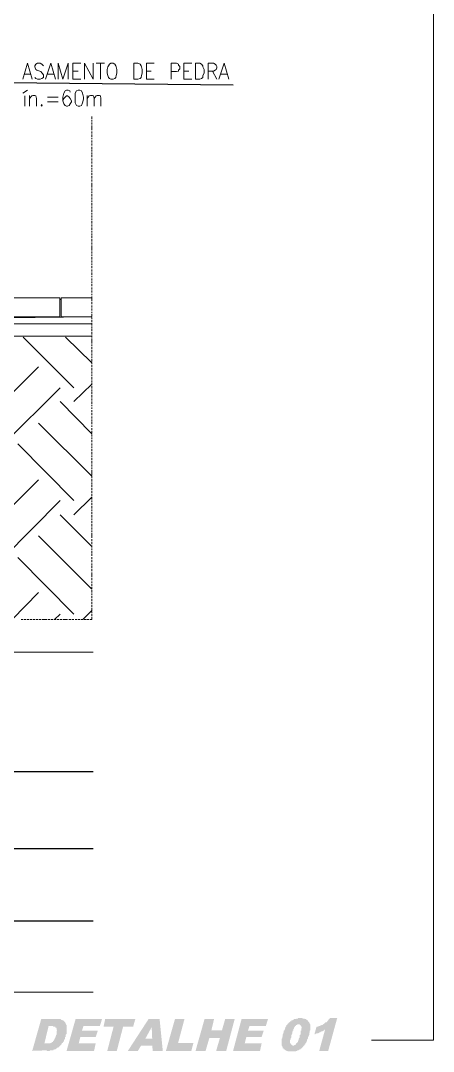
# Model space of a CAD drawing. Header units: millimetres. Extents: x 2928 to 3112, y 1220 to 1280.
# Drawn here: x 3097.82 to 3100.41, y 1247.52 to 1253.97 of the extents above; entities that cross this region are included whole.
import ezdxf

# ---------------------------------------------------------------- set-up
doc = ezdxf.new("R2010")
doc.units = ezdxf.units.MM

msp = doc.modelspace()

# ---------------------------------------------------------------- hatches: boundary and pattern name
at = {"true_color": 0x000007}
h = msp.add_hatch(color=7, dxfattribs=at)
h.paths.add_polyline_path([(3097.95314, 1247.71964), (3098.04246, 1247.71964), (3098.04577, 1247.71964), (3098.04907, 1247.71964), (3098.05238, 1247.71964), (3098.05569, 1247.71964), (3098.059, 1247.71964), (3098.06231, 1247.71964), (3098.06561, 1247.71964), (3098.06892, 1247.71964), (3098.07223, 1247.71964), (3098.07554, 1247.71964), (3098.07885, 1247.71634), (3098.08215, 1247.71634), (3098.08215, 1247.71303), (3098.07885, 1247.71634), (3098.08546, 1247.71303), (3098.08877, 1247.71303), (3098.09208, 1247.70972), (3098.09539, 1247.70641), (3098.09869, 1247.7031), (3098.102, 1247.6998), (3098.102, 1247.69649), (3098.10531, 1247.69649), (3098.10531, 1247.69318), (3098.10531, 1247.69649), (3098.10531, 1247.68987), (3098.10862, 1247.68987), (3098.10862, 1247.68656), (3098.11193, 1247.68326), (3098.11193, 1247.67995), (3098.11193, 1247.67664), (3098.11193, 1247.67333), (3098.11193, 1247.67002), (3098.11193, 1247.66672), (3098.11193, 1247.66341), (3098.11193, 1247.6601), (3098.11193, 1247.65679), (3098.11193, 1247.65348), (3098.11193, 1247.65018), (3098.11193, 1247.64687), (3098.11193, 1247.64356), (3098.11193, 1247.64025), (3098.11193, 1247.63694), (3098.11193, 1247.63364), (3098.11193, 1247.63033), (3098.11193, 1247.62702), (3098.10862, 1247.62371), (3098.10862, 1247.6204), (3098.10531, 1247.62371), (3098.10531, 1247.6204), (3098.10531, 1247.61379), (3098.10531, 1247.60717), (3098.102, 1247.60717), (3098.102, 1247.60056), (3098.102, 1247.59394), (3098.09869, 1247.59394), (3098.09869, 1247.59063), (3098.09539, 1247.59063), (3098.09539, 1247.58402), (3098.09539, 1247.58071), (3098.09208, 1247.5774), (3098.08877, 1247.5774), (3098.08877, 1247.57409), (3098.08877, 1247.57078), (3098.08546, 1247.57409), (3098.08546, 1247.57078), (3098.08215, 1247.56748), (3098.08215, 1247.56417), (3098.07885, 1247.56086), (3098.07554, 1247.55755), (3098.07223, 1247.55424), (3098.06892, 1247.55094), (3098.06561, 1247.54763), (3098.06231, 1247.54432), (3098.059, 1247.54101), (3098.05569, 1247.54432), (3098.05569, 1247.54101), (3098.05238, 1247.5377), (3098.04907, 1247.5377), (3098.04577, 1247.5344), (3098.04246, 1247.53109), (3098.03584, 1247.53109), (3098.03253, 1247.52778), (3098.02923, 1247.52778), (3098.02923, 1247.52447), (3098.02592, 1247.52447), (3098.02261, 1247.52447), (3098.0193, 1247.52447), (3098.01599, 1247.52447), (3098.01269, 1247.52447), (3098.00938, 1247.52447), (3098.00607, 1247.52116), (3098.00276, 1247.52116), (3097.99945, 1247.52116), (3097.99615, 1247.52116), (3097.99284, 1247.52116), (3097.98953, 1247.52116), (3097.98622, 1247.52447), (3097.89691, 1247.52116)])
h.paths.add_polyline_path([(3097.99945, 1247.67664), (3097.97299, 1247.56748), (3097.98622, 1247.56748), (3097.98953, 1247.56748), (3097.99615, 1247.56748), (3097.99945, 1247.56748), (3098.00276, 1247.56748), (3098.00607, 1247.56748), (3098.00938, 1247.56748), (3098.01269, 1247.57078), (3098.01599, 1247.57078), (3098.01269, 1247.57409), (3098.0193, 1247.57078), (3098.0193, 1247.57409), (3098.02261, 1247.5774), (3098.02592, 1247.5774), (3098.02592, 1247.58071), (3098.02923, 1247.58402), (3098.03253, 1247.58402), (3098.03253, 1247.58732), (3098.03584, 1247.59063), (3098.03584, 1247.59394), (3098.03915, 1247.60056), (3098.04246, 1247.60056), (3098.04246, 1247.60386), (3098.04246, 1247.60717), (3098.04246, 1247.61048), (3098.04577, 1247.61379), (3098.04577, 1247.6204), (3098.04907, 1247.62371), (3098.04907, 1247.62702), (3098.04907, 1247.63033), (3098.04907, 1247.63364), (3098.04907, 1247.63694), (3098.04907, 1247.64025), (3098.04907, 1247.64356), (3098.04907, 1247.64687), (3098.05238, 1247.64687), (3098.05238, 1247.65018), (3098.04907, 1247.65348), (3098.04907, 1247.65679), (3098.04577, 1247.6601), (3098.04907, 1247.6601), (3098.04907, 1247.66341), (3098.04577, 1247.66672), (3098.04246, 1247.66672), (3098.04246, 1247.67002), (3098.03915, 1247.67333), (3098.03584, 1247.67333), (3098.03253, 1247.67333), (3098.02923, 1247.67333), (3098.02592, 1247.67664), (3098.02261, 1247.67664), (3098.0193, 1247.67664), (3098.01599, 1247.67664)])
for points in [[(3098.16816, 1247.71964), (3098.33356, 1247.71964), (3098.32033, 1247.67664), (3098.21778, 1247.67664), (3098.20786, 1247.64687), (3098.3071, 1247.64687), (3098.29386, 1247.60717), (3098.19793, 1247.60717), (3098.18801, 1247.56748), (3098.29386, 1247.56748), (3098.28394, 1247.52116), (3098.11193, 1247.52116)], [(3098.35341, 1247.71964), (3098.54196, 1247.71964), (3098.52873, 1247.67333), (3098.46588, 1247.67333), (3098.42618, 1247.52116), (3098.36664, 1247.52116), (3098.40634, 1247.67333), (3098.34348, 1247.67333)], [(3098.79006, 1247.71964), (3098.8496, 1247.71964), (3098.80991, 1247.57078), (3098.90584, 1247.57078), (3098.89261, 1247.52116), (3098.73383, 1247.52116)], [(3098.97531, 1247.71964), (3099.03485, 1247.71964), (3099.01831, 1247.65018), (3099.08447, 1247.65018), (3099.10432, 1247.71964), (3099.16386, 1247.71964), (3099.11093, 1247.52116), (3099.04808, 1247.52116), (3099.07124, 1247.60056), (3099.00508, 1247.60056), (3098.98192, 1247.52116), (3098.91907, 1247.52116)], [(3099.20687, 1247.71964), (3099.37226, 1247.71964), (3099.35903, 1247.67664), (3099.25649, 1247.67664), (3099.24656, 1247.64687), (3099.3458, 1247.64687), (3099.33257, 1247.60717), (3099.23664, 1247.60717), (3099.22671, 1247.56748), (3099.33257, 1247.56748), (3099.32265, 1247.52116), (3099.15394, 1247.52116)], [(3099.80561, 1247.72626), (3099.74937, 1247.52116), (3099.69314, 1247.52116), (3099.72953, 1247.65348), (3099.72622, 1247.65348), (3099.72291, 1247.65018), (3099.72291, 1247.64687), (3099.7196, 1247.64687), (3099.71629, 1247.64687), (3099.71299, 1247.64356), (3099.70968, 1247.64356), (3099.70637, 1247.64356), (3099.70637, 1247.64025), (3099.70306, 1247.64025), (3099.69975, 1247.63694), (3099.69645, 1247.64025), (3099.69645, 1247.63694), (3099.69314, 1247.63694), (3099.69314, 1247.63364), (3099.68983, 1247.63364), (3099.68652, 1247.63033), (3099.68321, 1247.63033), (3099.67991, 1247.63033), (3099.6766, 1247.63033), (3099.66998, 1247.62702), (3099.66667, 1247.62371), (3099.66337, 1247.62702), (3099.6766, 1247.67333), (3099.67991, 1247.67333), (3099.68321, 1247.67333), (3099.68652, 1247.67333), (3099.68983, 1247.67664), (3099.69314, 1247.67664), (3099.69975, 1247.67664), (3099.69975, 1247.67995), (3099.70637, 1247.67995), (3099.70637, 1247.68326), (3099.70968, 1247.68326), (3099.71299, 1247.68326), (3099.71629, 1247.68656), (3099.7196, 1247.68656), (3099.7196, 1247.68987), (3099.72291, 1247.68987), (3099.72622, 1247.69318), (3099.72953, 1247.69649), (3099.73283, 1247.6998), (3099.73614, 1247.6998), (3099.73945, 1247.6998), (3099.74276, 1247.7031), (3099.74276, 1247.70641), (3099.74607, 1247.70641), (3099.74607, 1247.70972), (3099.74937, 1247.71303), (3099.75268, 1247.71634), (3099.75268, 1247.71964), (3099.75599, 1247.71964), (3099.7593, 1247.72295), (3099.7593, 1247.72626)]]:
    msp.add_hatch(color=7, dxfattribs=at).paths.add_polyline_path(points)
h = msp.add_hatch(color=7, dxfattribs=at)
h.paths.add_polyline_path([(3098.64782, 1247.55424), (3098.57835, 1247.55424), (3098.5585, 1247.52116), (3098.49565, 1247.52116), (3098.62466, 1247.71964), (3098.69413, 1247.71964), (3098.71398, 1247.52116), (3098.65113, 1247.52116)])
h.paths.add_polyline_path([(3098.64782, 1247.59725), (3098.64451, 1247.67002), (3098.60481, 1247.59725)])
h = msp.add_hatch(color=7, dxfattribs=at)
h.paths.add_polyline_path([(3099.46489, 1247.6204), (3099.46489, 1247.62371), (3099.4682, 1247.63033), (3099.4682, 1247.63364), (3099.4715, 1247.63694), (3099.4715, 1247.64025), (3099.4715, 1247.64356), (3099.4715, 1247.64687), (3099.47481, 1247.64687), (3099.47481, 1247.65348), (3099.47812, 1247.65348), (3099.47812, 1247.6601), (3099.48143, 1247.66341), (3099.48143, 1247.66672), (3099.48143, 1247.67002), (3099.48474, 1247.67333), (3099.48804, 1247.67664), (3099.48804, 1247.67995), (3099.48804, 1247.68326), (3099.49135, 1247.68326), (3099.49466, 1247.68656), (3099.49466, 1247.68987), (3099.49797, 1247.69318), (3099.50128, 1247.69318), (3099.50128, 1247.69649), (3099.50458, 1247.6998), (3099.50789, 1247.6998), (3099.5112, 1247.7031), (3099.5112, 1247.70641), (3099.51451, 1247.70641), (3099.51782, 1247.70641), (3099.51782, 1247.70972), (3099.52112, 1247.71303), (3099.52443, 1247.71303), (3099.52774, 1247.71303), (3099.53105, 1247.71634), (3099.53436, 1247.71634), (3099.53436, 1247.71964), (3099.53766, 1247.71964), (3099.54097, 1247.71964), (3099.54428, 1247.71964), (3099.54759, 1247.71964), (3099.5509, 1247.72295), (3099.5542, 1247.72295), (3099.55751, 1247.72295), (3099.56082, 1247.72295), (3099.56082, 1247.72626), (3099.56413, 1247.72626), (3099.56744, 1247.72626), (3099.57074, 1247.72626), (3099.57736, 1247.72626), (3099.57405, 1247.72626), (3099.58067, 1247.72626), (3099.58398, 1247.72626), (3099.58728, 1247.72626), (3099.59059, 1247.72295), (3099.5939, 1247.72295), (3099.59721, 1247.72295), (3099.60052, 1247.72295), (3099.60382, 1247.71964), (3099.60713, 1247.71964), (3099.60382, 1247.72295), (3099.61044, 1247.71964), (3099.61375, 1247.71634), (3099.61706, 1247.71303), (3099.62036, 1247.71303), (3099.62367, 1247.70972), (3099.62367, 1247.70641), (3099.62698, 1247.7031), (3099.63029, 1247.6998), (3099.63029, 1247.69649), (3099.63359, 1247.69318), (3099.63359, 1247.68987), (3099.63029, 1247.69318), (3099.6369, 1247.68656), (3099.6369, 1247.68326), (3099.6369, 1247.67995), (3099.6369, 1247.67664), (3099.6369, 1247.67333), (3099.6369, 1247.67002), (3099.6369, 1247.66672), (3099.6369, 1247.66341), (3099.6369, 1247.6601), (3099.6369, 1247.65348), (3099.6369, 1247.65018), (3099.63359, 1247.64687), (3099.63359, 1247.64356), (3099.63359, 1247.64025), (3099.63359, 1247.63694), (3099.63029, 1247.63364), (3099.63029, 1247.63033), (3099.63029, 1247.62702), (3099.63029, 1247.62371), (3099.63029, 1247.6204), (3099.62698, 1247.61379), (3099.62367, 1247.60717), (3099.62367, 1247.60056), (3099.62036, 1247.59394), (3099.61706, 1247.59394), (3099.61706, 1247.59063), (3099.61706, 1247.58732), (3099.61706, 1247.58402), (3099.61375, 1247.58071), (3099.61375, 1247.5774), (3099.61044, 1247.57078), (3099.60713, 1247.56748), (3099.60713, 1247.56417), (3099.60382, 1247.56086), (3099.60052, 1247.56086), (3099.60052, 1247.55755), (3099.60052, 1247.55424), (3099.59721, 1247.55424), (3099.5939, 1247.55094), (3099.5939, 1247.54763), (3099.59059, 1247.54432), (3099.58728, 1247.54101), (3099.58728, 1247.54432), (3099.58728, 1247.54101), (3099.58398, 1247.5377), (3099.58067, 1247.5377), (3099.57736, 1247.5344), (3099.57736, 1247.53109), (3099.57405, 1247.53109), (3099.57074, 1247.53109), (3099.57074, 1247.52778), (3099.56744, 1247.52778), (3099.56413, 1247.52447), (3099.56082, 1247.52447), (3099.55751, 1247.52447), (3099.5542, 1247.52116), (3099.5509, 1247.52116), (3099.54759, 1247.52116), (3099.54759, 1247.51786), (3099.54097, 1247.51786), (3099.53436, 1247.51786), (3099.53105, 1247.51786), (3099.52774, 1247.51786), (3099.52443, 1247.51786), (3099.52112, 1247.51786), (3099.51782, 1247.51786), (3099.5112, 1247.51786), (3099.50789, 1247.51786), (3099.50458, 1247.51786), (3099.50128, 1247.51786), (3099.49797, 1247.51786), (3099.49466, 1247.51786), (3099.49466, 1247.52116), (3099.49135, 1247.52116), (3099.48804, 1247.52116), (3099.48804, 1247.52447), (3099.48474, 1247.52447), (3099.48143, 1247.52447), (3099.47812, 1247.52778), (3099.47481, 1247.53109), (3099.4715, 1247.53109), (3099.4715, 1247.5344), (3099.4682, 1247.5377), (3099.46489, 1247.5377), (3099.46489, 1247.54101), (3099.46489, 1247.54432), (3099.46158, 1247.54763), (3099.46158, 1247.55094), (3099.45827, 1247.55424), (3099.45827, 1247.55755), (3099.45827, 1247.56086), (3099.45827, 1247.56417), (3099.45827, 1247.56748), (3099.45827, 1247.57078), (3099.45827, 1247.57409), (3099.45827, 1247.5774), (3099.45827, 1247.58402), (3099.45827, 1247.58732), (3099.45827, 1247.59063), (3099.45827, 1247.59394), (3099.45827, 1247.59725), (3099.46158, 1247.60056), (3099.46158, 1247.60386), (3099.46158, 1247.60717), (3099.46489, 1247.61379), (3099.46489, 1247.6204), (3099.46158, 1247.62371)])
h.paths.add_polyline_path([(3099.52112, 1247.6204), (3099.51782, 1247.6204), (3099.51782, 1247.61379), (3099.51782, 1247.61048), (3099.51782, 1247.60717), (3099.51782, 1247.60386), (3099.51451, 1247.60056), (3099.51451, 1247.59725), (3099.51451, 1247.59394), (3099.51451, 1247.59063), (3099.5112, 1247.59063), (3099.5112, 1247.58402), (3099.5112, 1247.58071), (3099.5112, 1247.5774), (3099.5112, 1247.57409), (3099.5112, 1247.57078), (3099.50789, 1247.57409), (3099.5112, 1247.57078), (3099.50789, 1247.57409), (3099.51451, 1247.56748), (3099.51451, 1247.56417), (3099.51782, 1247.56086), (3099.52112, 1247.55755), (3099.52443, 1247.55755), (3099.52443, 1247.55424), (3099.52774, 1247.55424), (3099.53105, 1247.55424), (3099.53436, 1247.55424), (3099.53766, 1247.55755), (3099.54097, 1247.55755), (3099.54097, 1247.56086), (3099.54759, 1247.56086), (3099.54759, 1247.56417), (3099.54759, 1247.56748), (3099.5509, 1247.56748), (3099.5542, 1247.57078), (3099.55751, 1247.57409), (3099.56082, 1247.5774), (3099.56082, 1247.58071), (3099.56082, 1247.58402), (3099.56413, 1247.58732), (3099.56413, 1247.59063), (3099.56413, 1247.59394), (3099.56744, 1247.60056), (3099.57074, 1247.60386), (3099.57074, 1247.60717), (3099.57074, 1247.61379), (3099.57074, 1247.6204), (3099.57405, 1247.6204), (3099.57405, 1247.62371), (3099.57736, 1247.62702), (3099.57736, 1247.63033), (3099.57736, 1247.63694), (3099.57736, 1247.64356), (3099.57736, 1247.64687), (3099.58067, 1247.64687), (3099.58067, 1247.65018), (3099.58067, 1247.65348), (3099.58067, 1247.65679), (3099.58067, 1247.6601), (3099.58398, 1247.66341), (3099.58398, 1247.66672), (3099.58398, 1247.67002), (3099.58067, 1247.67333), (3099.57736, 1247.67664), (3099.58067, 1247.67664), (3099.57736, 1247.67664), (3099.57736, 1247.67995), (3099.57736, 1247.68326), (3099.57405, 1247.68326), (3099.57074, 1247.68656), (3099.56413, 1247.68656), (3099.56082, 1247.68656), (3099.55751, 1247.68656), (3099.5542, 1247.68326), (3099.5509, 1247.68326), (3099.54759, 1247.68326), (3099.54759, 1247.67995), (3099.54428, 1247.67664), (3099.54097, 1247.67664), (3099.54097, 1247.67333), (3099.53766, 1247.67002), (3099.53766, 1247.66672), (3099.53436, 1247.66672), (3099.53436, 1247.66341), (3099.53436, 1247.6601), (3099.53105, 1247.65679), (3099.53105, 1247.65348), (3099.53105, 1247.64687), (3099.52774, 1247.64687), (3099.52774, 1247.64356), (3099.52443, 1247.64025), (3099.52443, 1247.63694), (3099.52443, 1247.63364), (3099.52443, 1247.63033), (3099.52112, 1247.62371), (3099.52112, 1247.6204), (3099.51782, 1247.62371)])

# ---------------------------------------------------------------- linework, layer by layer
at = {"color": 7, "linetype": 'Continuous', "lineweight": 9, "true_color": 0x000007}
for points in [[(3100.02063, 1247.58732), (3100.40766, 1247.58732), (3100.40766, 1257.283), (3092.40897, 1257.283), (3092.40897, 1247.58732), (3097.60911, 1247.58732)], [(3097.83736, 1253.60123), (3097.86714, 1253.70046), (3097.89691, 1253.60123)], [(3097.96637, 1253.68392), (3097.95645, 1253.69385), (3097.94653, 1253.70046), (3097.92999, 1253.70046), (3097.92006, 1253.69385), (3097.91345, 1253.68392), (3097.91345, 1253.67731), (3097.91676, 1253.66408), (3097.92006, 1253.66077), (3097.92668, 1253.65746), (3097.94983, 1253.64754), (3097.95645, 1253.64092), (3097.95976, 1253.63761), (3097.96637, 1253.62769), (3097.96637, 1253.61115), (3097.95645, 1253.60453), (3097.94653, 1253.60123), (3097.92999, 1253.60123), (3097.92006, 1253.60453), (3097.91345, 1253.61115)], [(3097.97961, 1253.60123), (3098.01269, 1253.70046), (3098.04246, 1253.60123)], [(3098.059, 1253.60123), (3098.059, 1253.70046), (3098.08877, 1253.60123), (3098.12185, 1253.70046), (3098.12185, 1253.60123)], [(3098.15162, 1253.60123), (3098.15162, 1253.70046), (3098.20124, 1253.70046)], [(3098.2244, 1253.60123), (3098.2244, 1253.70046), (3098.27732, 1253.60123), (3098.27732, 1253.70046)], [(3098.29717, 1253.70046), (3098.3501, 1253.70046), (3098.3501, 1253.70046)], [(3098.32364, 1253.70046), (3098.32364, 1253.60123), (3098.32364, 1253.60123)], [(3098.61143, 1253.60123), (3098.61143, 1253.70046), (3098.66105, 1253.70046)], [(3098.76691, 1253.60123), (3098.76691, 1253.70046), (3098.79998, 1253.70046), (3098.81322, 1253.69385), (3098.81322, 1253.68723), (3098.81983, 1253.68062), (3098.81983, 1253.66408), (3098.81322, 1253.65746), (3098.81322, 1253.65085), (3098.79998, 1253.64754), (3098.76691, 1253.64754)], [(3098.8463, 1253.60123), (3098.8463, 1253.70046), (3098.89592, 1253.70046)], [(3098.99846, 1253.60123), (3098.99846, 1253.70046), (3099.03154, 1253.70046), (3099.04147, 1253.69385), (3099.04808, 1253.68723), (3099.05139, 1253.68062), (3099.05139, 1253.67069), (3099.04808, 1253.66077), (3099.04147, 1253.65746), (3099.03154, 1253.65085), (3098.99846, 1253.65085)], [(3099.06462, 1253.60123), (3099.0977, 1253.70046), (3099.12747, 1253.60123)], [(3097.84729, 1253.631), (3097.88368, 1253.631), (3097.88368, 1253.631)], [(3097.99284, 1253.631), (3098.02923, 1253.631), (3098.02923, 1253.631)], [(3098.15162, 1253.65085), (3098.1847, 1253.65085), (3098.1847, 1253.65085)], [(3098.61143, 1253.65085), (3098.6412, 1253.65085), (3098.6412, 1253.65085)], [(3098.8463, 1253.65085), (3098.87607, 1253.65085), (3098.87607, 1253.65085)], [(3099.02493, 1253.65085), (3099.05139, 1253.60123), (3099.05139, 1253.60123)], [(3099.07785, 1253.631), (3099.11755, 1253.631), (3099.11755, 1253.631)], [(3098.15162, 1253.60123), (3098.20124, 1253.60123), (3098.20124, 1253.60123)], [(3098.61143, 1253.60123), (3098.66105, 1253.60123), (3098.66105, 1253.60123)], [(3098.8463, 1253.60123), (3098.89592, 1253.60123), (3098.89592, 1253.60123)], [(3097.83736, 1253.51191), (3097.86714, 1253.53176), (3097.86714, 1253.53176)], [(3097.8506, 1253.49537), (3097.8506, 1253.43252), (3097.8506, 1253.43252)], [(3097.88037, 1253.49868), (3097.88037, 1253.43252), (3097.88037, 1253.43252)], [(3097.88037, 1253.47883), (3097.8936, 1253.49537), (3097.90022, 1253.49868), (3097.91345, 1253.49868), (3097.92006, 1253.49537), (3097.92337, 1253.47883), (3097.92337, 1253.43252)], [(3097.99284, 1253.48875), (3098.059, 1253.48875), (3098.059, 1253.48875)], [(3098.13508, 1253.51853), (3098.13177, 1253.52845), (3098.12185, 1253.53176), (3098.11193, 1253.53176), (3098.102, 1253.52845), (3098.09539, 1253.51191), (3098.08877, 1253.48875), (3098.08877, 1253.4656), (3098.09539, 1253.44575), (3098.102, 1253.43583), (3098.11193, 1253.43252), (3098.11854, 1253.43252), (3098.12847, 1253.43583), (3098.13508, 1253.44575), (3098.1417, 1253.45898), (3098.1417, 1253.4656), (3098.13508, 1253.47883), (3098.12847, 1253.48875), (3098.11854, 1253.49537), (3098.11193, 1253.49537), (3098.102, 1253.48875), (3098.09539, 1253.47883), (3098.08877, 1253.4656)], [(3098.24094, 1253.49868), (3098.24094, 1253.43252), (3098.24094, 1253.43252)], [(3098.24094, 1253.47883), (3098.25417, 1253.49537), (3098.26078, 1253.49868), (3098.27402, 1253.49868), (3098.28063, 1253.49537), (3098.28394, 1253.47883), (3098.28394, 1253.43252)], [(3098.28394, 1253.47883), (3098.29717, 1253.49537), (3098.30379, 1253.49868), (3098.31702, 1253.49868), (3098.32364, 1253.49537), (3098.32694, 1253.47883), (3098.32694, 1253.43252)], [(3097.99284, 1253.45898), (3098.059, 1253.45898), (3098.059, 1253.45898)], [(3098.27071, 1253.35313), (3098.27071, 1253.36636), (3098.27071, 1253.36636)], [(3098.27071, 1253.33659), (3098.27071, 1253.34651), (3098.27071, 1253.34651)], [(3098.27071, 1253.31674), (3098.27071, 1253.32997), (3098.27071, 1253.32997)], [(3098.27071, 1253.29689), (3098.27071, 1253.31012), (3098.27071, 1253.31012)], [(3098.27071, 1253.28035), (3098.27071, 1253.29358), (3098.27071, 1253.29358)], [(3098.27071, 1253.2605), (3098.27071, 1253.27374), (3098.27071, 1253.27374)], [(3098.27071, 1253.24066), (3098.27071, 1253.25389), (3098.27071, 1253.25389)], [(3098.27071, 1253.22412), (3098.27071, 1253.23404), (3098.27071, 1253.23404)], [(3098.27071, 1253.20427), (3098.27071, 1253.2175), (3098.27071, 1253.2175)], [(3098.27071, 1253.18442), (3098.27071, 1253.19765), (3098.27071, 1253.19765)], [(3098.27071, 1253.16457), (3098.27071, 1253.1778), (3098.27071, 1253.1778)], [(3098.27071, 1253.14803), (3098.27071, 1253.16126), (3098.27071, 1253.16126)], [(3098.27071, 1253.12818), (3098.27071, 1253.14142), (3098.27071, 1253.14142)], [(3098.27071, 1253.11165), (3098.27071, 1253.12488), (3098.27071, 1253.12488)], [(3098.27071, 1253.0918), (3098.27071, 1253.10503), (3098.27071, 1253.10503)], [(3098.27071, 1253.07195), (3098.27071, 1253.08518), (3098.27071, 1253.08518)], [(3098.27071, 1253.0521), (3098.27071, 1253.06533), (3098.27071, 1253.06533)], [(3098.27071, 1253.03556), (3098.27071, 1253.04549), (3098.27071, 1253.04549)], [(3098.27071, 1253.01902), (3098.27071, 1253.02895), (3098.27071, 1253.02895)], [(3098.27071, 1252.99917), (3098.27071, 1253.01241), (3098.27071, 1253.01241)], [(3098.27071, 1252.97933), (3098.27071, 1252.99256), (3098.27071, 1252.99256)], [(3098.27071, 1252.95948), (3098.27071, 1252.97271), (3098.27071, 1252.97271)], [(3098.27071, 1252.93963), (3098.27071, 1252.95286), (3098.27071, 1252.95286)], [(3098.27071, 1252.92309), (3098.27071, 1252.93632), (3098.27071, 1252.93632)], [(3098.27071, 1252.90324), (3098.27071, 1252.91647), (3098.27071, 1252.91647)], [(3098.27071, 1252.8867), (3098.27071, 1252.89663), (3098.27071, 1252.89663)], [(3098.27071, 1252.86685), (3098.27071, 1252.88009), (3098.27071, 1252.88009)], [(3098.27071, 1252.84701), (3098.27071, 1252.86024), (3098.27071, 1252.86024)], [(3098.27071, 1252.83047), (3098.27071, 1252.84039), (3098.27071, 1252.84039)], [(3098.27071, 1252.81062), (3098.27071, 1252.82385), (3098.27071, 1252.82385)], [(3098.27071, 1252.79077), (3098.27071, 1252.804), (3098.27071, 1252.804)], [(3098.27071, 1252.77092), (3098.27071, 1252.78416), (3098.27071, 1252.78416)], [(3098.27071, 1252.75438), (3098.27071, 1252.76431), (3098.27071, 1252.76431)], [(3098.27071, 1252.73454), (3098.27071, 1252.74777), (3098.27071, 1252.74777)], [(3098.27071, 1252.718), (3098.27071, 1252.72792), (3098.27071, 1252.72792)], [(3098.27071, 1252.69815), (3098.27071, 1252.71138), (3098.27071, 1252.71138)], [(3098.27071, 1252.6783), (3098.27071, 1252.69153), (3098.27071, 1252.69153)], [(3098.27071, 1252.65845), (3098.27071, 1252.67168), (3098.27071, 1252.67168)], [(3098.27071, 1252.64191), (3098.27071, 1252.65184), (3098.27071, 1252.65184)], [(3098.27071, 1252.62206), (3098.27071, 1252.6353), (3098.27071, 1252.6353)], [(3098.27071, 1252.60552), (3098.27071, 1252.61876), (3098.27071, 1252.61876)], [(3098.27071, 1252.58568), (3098.27071, 1252.59891), (3098.27071, 1252.59891)], [(3098.27071, 1252.56583), (3098.27071, 1252.57906), (3098.27071, 1252.57906)], [(3098.27071, 1252.54598), (3098.27071, 1252.55921), (3098.27071, 1252.55921)], [(3098.27071, 1252.52944), (3098.27071, 1252.54267), (3098.27071, 1252.54267)], [(3098.27071, 1252.50959), (3098.27071, 1252.52283), (3098.27071, 1252.52283)], [(3098.27071, 1252.49305), (3098.27071, 1252.50298), (3098.27071, 1252.50298)], [(3098.27071, 1252.47321), (3098.27071, 1252.48644), (3098.27071, 1252.48644)], [(3098.27071, 1252.45336), (3098.27071, 1252.46659), (3098.27071, 1252.46659)], [(3098.27071, 1252.43682), (3098.27071, 1252.44674), (3098.27071, 1252.44674)], [(3098.27071, 1252.41697), (3098.27071, 1252.4302), (3098.27071, 1252.4302)], [(3098.27071, 1252.39712), (3098.27071, 1252.41035), (3098.27071, 1252.41035)], [(3098.27071, 1252.37727), (3098.27071, 1252.39051), (3098.27071, 1252.39051)], [(3098.27071, 1252.36073), (3098.27071, 1252.37066), (3098.27071, 1252.37066)], [(3098.27071, 1252.34089), (3098.27071, 1252.35412), (3098.27071, 1252.35412)], [(3098.27071, 1252.32435), (3098.27071, 1252.33427), (3098.27071, 1252.33427)], [(3098.27071, 1252.3045), (3098.27071, 1252.31773), (3098.27071, 1252.31773)], [(3098.27071, 1252.28465), (3098.27071, 1252.29788), (3098.27071, 1252.29788)], [(3098.27071, 1252.2648), (3098.27071, 1252.27803), (3098.27071, 1252.27803)], [(3098.27071, 1252.24826), (3098.27071, 1252.25819), (3098.27071, 1252.25819)], [(3098.27071, 1252.22842), (3098.27071, 1252.24165), (3098.27071, 1252.24165)], [(3098.27071, 1252.21188), (3098.27071, 1252.22511), (3098.27071, 1252.22511)], [(3098.27071, 1252.19203), (3098.27071, 1252.20526), (3098.27071, 1252.20526)], [(3098.27071, 1252.17218), (3098.27071, 1252.18541), (3098.27071, 1252.18541)], [(3098.27071, 1252.15233), (3098.27071, 1252.16556), (3098.27071, 1252.16556)], [(3098.27071, 1252.13579), (3098.27071, 1252.14572), (3098.27071, 1252.14572)], [(3098.27071, 1252.11594), (3098.27071, 1252.12918), (3098.27071, 1252.12918)], [(3098.27071, 1252.11264), (3094.18867, 1252.06632), (3094.18867, 1252.06632)], [(3098.27071, 1252.0994), (3098.27071, 1252.10933), (3098.27071, 1252.10933)], [(3098.27071, 1252.07956), (3098.27071, 1252.09279), (3098.27071, 1252.09279)], [(3098.27071, 1252.05971), (3098.27071, 1252.07294), (3098.27071, 1252.07294)], [(3098.27071, 1252.03986), (3098.27071, 1252.05309), (3098.27071, 1252.05309)], [(3098.27071, 1252.02332), (3098.27071, 1252.03655), (3098.27071, 1252.03655)], [(3098.27071, 1252.00347), (3098.27071, 1252.0167), (3098.27071, 1252.0167)], [(3098.27071, 1251.98362), (3098.27071, 1251.99686), (3098.27071, 1251.99686)], [(3098.27071, 1251.96378), (3098.27071, 1251.97701), (3098.27071, 1251.97701)], [(3098.27071, 1251.94724), (3098.27071, 1251.96047), (3098.27071, 1251.96047)], [(3098.27071, 1251.9307), (3098.27071, 1251.94062), (3098.27071, 1251.94062)], [(3098.27071, 1251.91085), (3098.27071, 1251.92408), (3098.27071, 1251.92408)], [(3098.27071, 1251.891), (3098.27071, 1251.90423), (3098.27071, 1251.90423)], [(3098.27071, 1251.87115), (3098.27071, 1251.88439), (3098.27071, 1251.88439)], [(3098.27071, 1251.85461), (3098.27071, 1251.86454), (3098.27071, 1251.86454)], [(3098.27071, 1251.83477), (3098.27071, 1251.848), (3098.27071, 1251.848)], [(3098.27071, 1251.81823), (3098.27071, 1251.82815), (3098.27071, 1251.82815)], [(3098.27071, 1251.79838), (3098.27071, 1251.81161), (3098.27071, 1251.81161)], [(3098.27071, 1251.77853), (3098.27071, 1251.79176), (3098.27071, 1251.79176)], [(3098.27071, 1251.75868), (3098.27071, 1251.77191), (3098.27071, 1251.77191)], [(3098.27071, 1251.74214), (3098.27071, 1251.75207), (3098.27071, 1251.75207)], [(3098.27071, 1251.72229), (3098.27071, 1251.73553), (3098.27071, 1251.73553)], [(3098.27071, 1251.70245), (3098.27071, 1251.71568), (3098.27071, 1251.71568)], [(3098.27071, 1251.68591), (3098.27071, 1251.69914), (3098.27071, 1251.69914)], [(3098.27071, 1251.66606), (3098.27071, 1251.67929), (3098.27071, 1251.67929)], [(3098.27071, 1251.64621), (3098.27071, 1251.65944), (3098.27071, 1251.65944)], [(3098.27071, 1251.62967), (3098.27071, 1251.6429), (3098.27071, 1251.6429)], [(3098.27071, 1251.60982), (3098.27071, 1251.62306), (3098.27071, 1251.62306)], [(3098.27071, 1251.58998), (3098.27071, 1251.60321), (3098.27071, 1251.60321)], [(3098.27071, 1251.57013), (3098.27071, 1251.58336), (3098.27071, 1251.58336)], [(3098.27071, 1251.55359), (3098.27071, 1251.56351), (3098.27071, 1251.56351)], [(3098.27071, 1251.53705), (3098.27071, 1251.54697), (3098.27071, 1251.54697)], [(3098.27071, 1251.5172), (3098.27071, 1251.53043), (3098.27071, 1251.53043)], [(3098.27071, 1251.49735), (3098.27071, 1251.51058), (3098.27071, 1251.51058)], [(3098.27071, 1251.4775), (3098.27071, 1251.49074), (3098.27071, 1251.49074)], [(3098.27071, 1251.45766), (3098.27071, 1251.47089), (3098.27071, 1251.47089)], [(3098.27071, 1251.44112), (3098.27071, 1251.45435), (3098.27071, 1251.45435)], [(3098.27071, 1251.42458), (3098.27071, 1251.4345), (3098.27071, 1251.4345)], [(3098.27071, 1251.40473), (3098.27071, 1251.41796), (3098.27071, 1251.41796)], [(3098.27071, 1251.38488), (3098.27071, 1251.39811), (3098.27071, 1251.39811)], [(3098.27071, 1251.36503), (3098.27071, 1251.37827), (3098.27071, 1251.37827)], [(3098.27071, 1251.34849), (3098.27071, 1251.35842), (3098.27071, 1251.35842)], [(3098.27071, 1251.32865), (3098.27071, 1251.34188), (3098.27071, 1251.34188)], [(3098.27071, 1251.3088), (3098.27071, 1251.32203), (3098.27071, 1251.32203)], [(3098.27071, 1251.29226), (3098.27071, 1251.30218), (3098.27071, 1251.30218)], [(3098.27071, 1251.27241), (3098.27071, 1251.28564), (3098.27071, 1251.28564)], [(3098.27071, 1251.25256), (3098.27071, 1251.26579), (3098.27071, 1251.26579)], [(3098.27071, 1251.23602), (3098.27071, 1251.24595), (3098.27071, 1251.24595)], [(3098.27071, 1251.21617), (3098.27071, 1251.22941), (3098.27071, 1251.22941)], [(3098.27071, 1251.19633), (3098.27071, 1251.20956), (3098.27071, 1251.20956)], [(3098.27071, 1251.17648), (3098.27071, 1251.18971), (3098.27071, 1251.18971)], [(3098.27071, 1251.15994), (3098.27071, 1251.16986), (3098.27071, 1251.16986)], [(3098.27071, 1251.14009), (3098.27071, 1251.15332), (3098.27071, 1251.15332)], [(3098.27071, 1251.12355), (3098.27071, 1251.13678), (3098.27071, 1251.13678)], [(3098.27071, 1251.1037), (3098.27071, 1251.11694), (3098.27071, 1251.11694)], [(3098.27071, 1251.08386), (3098.27071, 1251.09709), (3098.27071, 1251.09709)], [(3098.27071, 1251.06401), (3098.27071, 1251.07724), (3098.27071, 1251.07724)], [(3098.27071, 1251.04747), (3098.27071, 1251.0607), (3098.27071, 1251.0607)], [(3098.27071, 1251.03093), (3098.27071, 1251.04085), (3098.27071, 1251.04085)], [(3098.27071, 1251.01108), (3098.27071, 1251.02431), (3098.27071, 1251.02431)], [(3098.27071, 1250.99123), (3098.27071, 1251.00446), (3098.27071, 1251.00446)], [(3098.27071, 1250.97138), (3098.27071, 1250.98462), (3098.27071, 1250.98462)], [(3098.27071, 1250.95484), (3098.27071, 1250.96477), (3098.27071, 1250.96477)], [(3098.27071, 1250.935), (3098.27071, 1250.94823), (3098.27071, 1250.94823)], [(3098.27071, 1250.91515), (3098.27071, 1250.92838), (3098.27071, 1250.92838)], [(3098.27071, 1250.89861), (3098.27071, 1250.90853), (3098.27071, 1250.90853)], [(3098.27071, 1250.87876), (3098.27071, 1250.89199), (3098.27071, 1250.89199)], [(3098.27071, 1250.85891), (3098.27071, 1250.87214), (3098.27071, 1250.87214)], [(3098.27071, 1250.84237), (3098.27071, 1250.8523), (3098.27071, 1250.8523)], [(3098.27071, 1250.82253), (3098.27071, 1250.83576), (3098.27071, 1250.83576)], [(3098.27071, 1250.80268), (3098.27071, 1250.81591), (3098.27071, 1250.81591)], [(3098.27071, 1250.78283), (3098.27071, 1250.79606), (3098.27071, 1250.79606)], [(3098.27071, 1250.76629), (3098.27071, 1250.77621), (3098.27071, 1250.77621)], [(3098.27071, 1250.74644), (3098.27071, 1250.75967), (3098.27071, 1250.75967)], [(3098.27071, 1250.7299), (3098.27071, 1250.74313), (3098.27071, 1250.74313)], [(3098.27071, 1250.71005), (3098.27071, 1250.72329), (3098.27071, 1250.72329)], [(3098.27071, 1250.69021), (3098.27071, 1250.70344), (3098.27071, 1250.70344)], [(3098.27071, 1250.67036), (3098.27071, 1250.68359), (3098.27071, 1250.68359)], [(3098.27071, 1250.65382), (3098.27071, 1250.66374), (3098.27071, 1250.66374)], [(3098.27071, 1250.63397), (3098.27071, 1250.6472), (3098.27071, 1250.6472)], [(3098.27071, 1250.61743), (3098.27071, 1250.63066), (3098.27071, 1250.63066)], [(3098.27071, 1250.59758), (3098.27071, 1250.61081), (3098.27071, 1250.61081)], [(3098.27071, 1250.57773), (3098.27071, 1250.59097), (3098.27071, 1250.59097)], [(3098.27071, 1250.55789), (3098.27071, 1250.57112), (3098.27071, 1250.57112)], [(3098.27071, 1250.54135), (3098.27071, 1250.55458), (3098.27071, 1250.55458)], [(3098.27071, 1250.5215), (3098.27071, 1250.53473), (3098.27071, 1250.53473)], [(3098.27071, 1250.50165), (3098.27071, 1250.51488), (3098.27071, 1250.51488)], [(3098.27071, 1250.48511), (3098.27071, 1250.49834), (3098.27071, 1250.49834)], [(3098.27071, 1250.46526), (3098.27071, 1250.4785), (3098.27071, 1250.4785)], [(3098.27071, 1250.44872), (3098.27071, 1250.45865), (3098.27071, 1250.45865)], [(3098.27071, 1250.42888), (3098.27071, 1250.44211), (3098.27071, 1250.44211)], [(3098.27071, 1250.40903), (3098.27071, 1250.42226), (3098.27071, 1250.42226)], [(3098.27071, 1250.38918), (3098.27071, 1250.40241), (3098.27071, 1250.40241)], [(3098.27071, 1250.37264), (3098.27071, 1250.38256), (3098.27071, 1250.38256)], [(3098.27071, 1250.35279), (3098.27071, 1250.36602), (3098.27071, 1250.36602)], [(3098.27071, 1250.33625), (3098.27071, 1250.34618), (3098.27071, 1250.34618)], [(3098.27071, 1250.3164), (3098.27071, 1250.32964), (3098.27071, 1250.32964)], [(3098.27071, 1250.29656), (3098.27071, 1250.30979), (3098.27071, 1250.30979)], [(3098.27071, 1250.27671), (3098.27071, 1250.28994), (3098.27071, 1250.28994)], [(3098.27071, 1250.26017), (3098.27071, 1250.27009), (3098.27071, 1250.27009)], [(3098.27071, 1250.24032), (3098.27071, 1250.25355), (3098.27071, 1250.25355)], [(3097.82744, 1250.22047), (3097.83736, 1250.22047), (3097.83736, 1250.22047)], [(3097.84398, 1250.22047), (3097.85721, 1250.22047), (3097.85721, 1250.22047)], [(3097.86383, 1250.22047), (3097.87706, 1250.22047), (3097.87706, 1250.22047)], [(3097.88368, 1250.22047), (3097.8936, 1250.22047), (3097.8936, 1250.22047)], [(3097.90022, 1250.22047), (3097.91345, 1250.22047), (3097.91345, 1250.22047)], [(3097.92006, 1250.22047), (3097.93329, 1250.22047), (3097.93329, 1250.22047)], [(3097.93991, 1250.22047), (3097.95314, 1250.22047), (3097.95314, 1250.22047)], [(3097.95976, 1250.22047), (3097.97299, 1250.22047), (3097.97299, 1250.22047)], [(3097.9763, 1250.22047), (3097.98953, 1250.22047), (3097.98953, 1250.22047)], [(3097.99615, 1250.22047), (3098.00607, 1250.22047), (3098.00607, 1250.22047)], [(3098.01269, 1250.22047), (3098.02592, 1250.22047), (3098.02592, 1250.22047)], [(3098.03253, 1250.22047), (3098.04577, 1250.22047), (3098.04577, 1250.22047)], [(3098.05238, 1250.22047), (3098.06561, 1250.22047), (3098.06561, 1250.22047)], [(3098.07223, 1250.22047), (3098.08215, 1250.22047), (3098.08215, 1250.22047)], [(3098.08877, 1250.22047), (3098.102, 1250.22047), (3098.102, 1250.22047)], [(3098.10531, 1250.22047), (3098.11854, 1250.22047), (3098.11854, 1250.22047)], [(3098.12516, 1250.22047), (3098.13839, 1250.22047), (3098.13839, 1250.22047)], [(3098.14501, 1250.22047), (3098.15824, 1250.22047), (3098.15824, 1250.22047)], [(3098.16485, 1250.22047), (3098.17809, 1250.22047), (3098.17809, 1250.22047)], [(3098.1847, 1250.22047), (3098.19463, 1250.22047), (3098.19463, 1250.22047)], [(3098.20124, 1250.22047), (3098.21447, 1250.22047), (3098.21447, 1250.22047)], [(3098.22109, 1250.22047), (3098.23432, 1250.22047), (3098.23432, 1250.22047)], [(3098.23763, 1250.22047), (3098.25086, 1250.22047), (3098.25086, 1250.22047)], [(3098.25748, 1250.22047), (3098.27071, 1250.22047), (3098.27071, 1250.23371)], [(3098.27732, 1250.01538), (3094.18867, 1250.01538), (3094.18867, 1250.01538)], [(3098.27732, 1247.88835), (3094.18867, 1247.88835), (3094.18867, 1247.88835)]]:
    msp.add_lwpolyline(points, dxfattribs=at)
for points in [[(3098.3898, 1253.70046), (3098.37987, 1253.69385), (3098.37326, 1253.68392), (3098.36995, 1253.67731), (3098.36664, 1253.66077), (3098.36664, 1253.63761), (3098.36995, 1253.62438), (3098.37326, 1253.61115), (3098.37987, 1253.60453), (3098.3898, 1253.60123), (3098.40303, 1253.60123), (3098.41295, 1253.60453), (3098.41957, 1253.61115), (3098.42288, 1253.62438), (3098.42618, 1253.63761), (3098.42618, 1253.66077), (3098.42288, 1253.67731), (3098.41957, 1253.68392), (3098.41295, 1253.69385), (3098.40303, 1253.70046)], [(3098.53204, 1253.60123), (3098.53204, 1253.70046), (3098.5585, 1253.70046), (3098.57173, 1253.69385), (3098.57835, 1253.68392), (3098.58166, 1253.67731), (3098.58497, 1253.66077), (3098.58497, 1253.63761), (3098.58166, 1253.62438), (3098.57835, 1253.61115), (3098.57173, 1253.60453), (3098.5585, 1253.60123)], [(3098.91907, 1253.60123), (3098.91907, 1253.70046), (3098.94554, 1253.70046), (3098.95546, 1253.69385), (3098.96538, 1253.68392), (3098.96538, 1253.67731), (3098.972, 1253.66077), (3098.972, 1253.63761), (3098.96538, 1253.62438), (3098.96538, 1253.61115), (3098.95546, 1253.60453), (3098.94554, 1253.60123)], [(3098.1847, 1253.53176), (3098.17478, 1253.52845), (3098.16485, 1253.51191), (3098.16485, 1253.48875), (3098.16485, 1253.47552), (3098.16485, 1253.45237), (3098.17478, 1253.43583), (3098.1847, 1253.43252), (3098.19463, 1253.43252), (3098.20455, 1253.43583), (3098.21117, 1253.45237), (3098.21778, 1253.47552), (3098.21778, 1253.48875), (3098.21117, 1253.51191), (3098.20455, 1253.52845), (3098.19463, 1253.53176)], [(3097.95645, 1253.44244), (3097.95314, 1253.43583), (3097.95645, 1253.43252), (3097.95976, 1253.43583)]]:
    msp.add_lwpolyline(points, close=True, dxfattribs=at)
at = {"color": 253, "linetype": 'Continuous', "lineweight": -2, "true_color": 0x9a9a9a}
for points in [[(3096.87143, 1252.14241), (3096.88467, 1252.18872), (3097.30809, 1253.58469), (3099.15394, 1253.56484)], [(3098.27732, 1249.26778), (3094.18867, 1249.26778), (3094.18867, 1249.26778)], [(3098.27732, 1248.78481), (3094.18867, 1248.78481), (3094.18867, 1248.78481)], [(3098.27732, 1248.33162), (3094.18867, 1248.33162), (3094.18867, 1248.33162)]]:
    msp.add_lwpolyline(points, dxfattribs=at)
at = {"color": 252, "linetype": 'Continuous', "lineweight": 5, "true_color": 0x989898}
msp.add_lwpolyline([(3097.66866, 1252.23172), (3098.06892, 1252.23172), (3098.06892, 1252.11264), (3097.66866, 1252.11264)], close=True, dxfattribs=at)
for points in [[(3098.06892, 1252.2218), (3098.07885, 1252.2218), (3098.07885, 1252.2218)], [(3098.27071, 1252.11264), (3098.07885, 1252.11264), (3098.07885, 1252.23172), (3098.27071, 1252.23172)], [(3097.4371, 1252.06963), (3098.27071, 1252.06963), (3098.27071, 1252.06963)], [(3097.4371, 1251.99355), (3098.27071, 1251.99355), (3098.27071, 1251.99355)]]:
    msp.add_lwpolyline(points, dxfattribs=at)
at = {"color": 9, "linetype": 'Continuous', "lineweight": 5, "true_color": 0xbababa}
for points in [[(3098.15824, 1251.66937), (3097.84067, 1251.98693), (3097.84067, 1251.98693)], [(3098.27071, 1251.82484), (3098.10531, 1251.98693), (3098.10531, 1251.98693)], [(3097.58265, 1251.44773), (3097.9366, 1251.80169), (3097.9366, 1251.80169)], [(3097.71828, 1251.31872), (3098.07223, 1251.66937), (3098.07223, 1251.66937)], [(3098.15824, 1251.58336), (3098.27071, 1251.69252), (3098.27071, 1251.69252)], [(3098.27071, 1251.38157), (3098.07223, 1251.58336), (3098.07223, 1251.58336)], [(3098.27071, 1251.11694), (3097.9366, 1251.44773), (3097.9366, 1251.44773)], [(3098.15824, 1250.96477), (3097.80759, 1251.31872), (3097.80759, 1251.31872)], [(3097.58265, 1250.74313), (3097.9366, 1251.09378), (3097.9366, 1251.09378)], [(3097.71828, 1250.60751), (3098.07223, 1250.96477), (3098.07223, 1250.96477)], [(3098.15824, 1250.87545), (3098.27071, 1250.98462), (3098.27071, 1250.98462)], [(3098.27071, 1250.67697), (3098.07223, 1250.87545), (3098.07223, 1250.87545)], [(3098.27071, 1250.40903), (3097.9366, 1250.74313), (3097.9366, 1250.74313)], [(3098.15824, 1250.25355), (3097.80759, 1250.60751), (3097.80759, 1250.60751)], [(3097.7712, 1250.22047), (3097.9366, 1250.38918), (3097.9366, 1250.38918)], [(3098.03584, 1250.22047), (3098.07223, 1250.25355), (3098.07223, 1250.25355)], [(3098.21447, 1250.22047), (3098.27071, 1250.27671), (3098.27071, 1250.27671)]]:
    msp.add_lwpolyline(points, dxfattribs=at)

doc.saveas('drawing.dxf')
